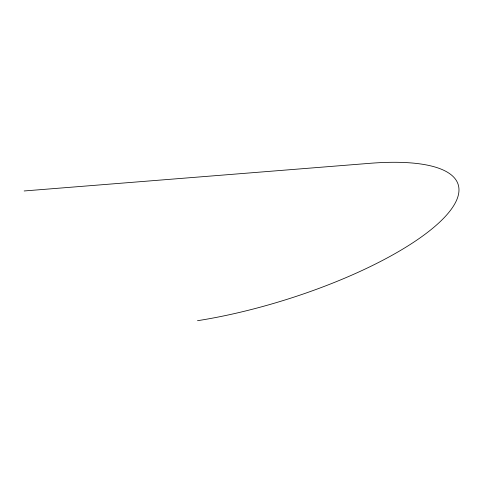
<?xml version="1.0" encoding="UTF-8"?>
<svg xmlns="http://www.w3.org/2000/svg" width="483" height="483" viewBox="0 0 483 483"><rect width="100%" height="100%" fill="white"/><g stroke="black" fill="none" stroke-linecap="round" stroke-linejoin="round"><path stroke-width="0.72" d="M24.15 190.966L369.845 163.32A199.829 58.703 -17.3 0 1 438.304 223.4A199.829 58.703 -17.3 0 1 197.499 320.706"/></g></svg>
